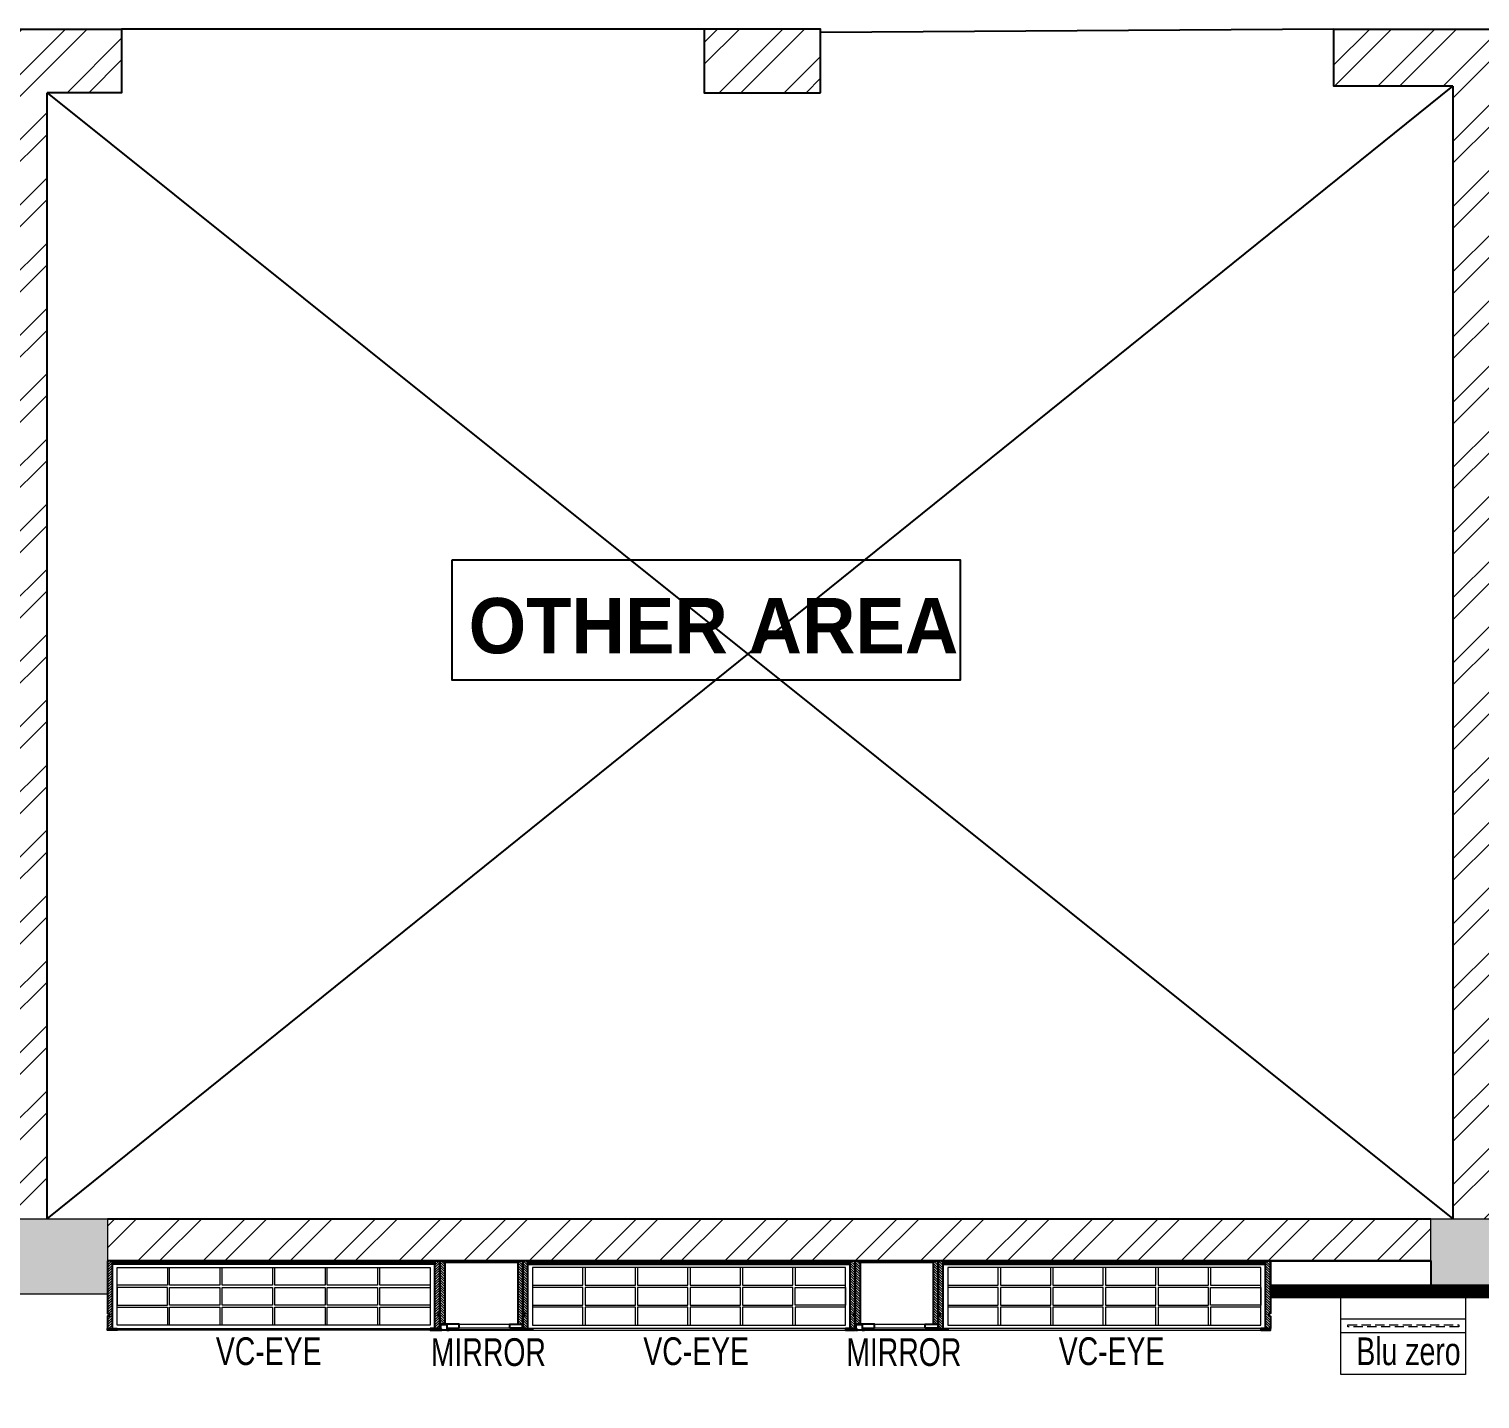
# Model space of a CAD drawing. Header units: feet. Extents: x 3773006 to 3789922, y -5461218 to -5452318.
# Drawn here: x 3778710 to 3783949, y -5457265 to -5452318 of the extents above; entities that cross this region are included whole.
import ezdxf

# ---------------------------------------------------------------- set-up
doc = ezdxf.new("R2010")
doc.units = ezdxf.units.FT
doc.header["$LTSCALE"] = 33
doc.header["$MEASUREMENT"] = 0
doc.linetypes.add('ACAD_ISO03W100', pattern=[30, 12, -18])
doc.linetypes.add('D10_DASHED', pattern=[0.75, 0.5, -0.25])
doc.layers.add('A-WALL', color=1, linetype='Continuous')
for name, color, linetype, lineweight in [('A-WALL HATCH', 251, 'Continuous', 0), ('Column', 243, 'Continuous', 9), ('column hatch', 5, 'Continuous', 0), ('LENS-FURNITURE', 13, 'Continuous', 9), ('LENS-PARTITION', 21, 'Continuous', 25), ('LENS_DIMENSION', 193, 'Continuous', 0), ('LENS_TEXT', 31, 'Continuous', 5), ('LK-FF&E FLOOR', 1, 'Continuous', 9), ('LK-FF&E WALL', 1, 'Continuous', 9), ('LK-MIRROR', 133, 'Continuous', 13), ('LN-ELEVATION-1', 81, 'Continuous', 25), ('LN-ELEVATION-2', 103, 'Continuous', 20), ('LN-ELEVATION-3', 125, 'Continuous', 18), ('LN-ELEVATION-4', 145, 'Continuous', 13), ('LN-HATCH', 251, 'Continuous', 0), ('PLANO-TXT', 252, 'Continuous', 5)]:
    doc.layers.add(name, color=color, linetype=linetype, lineweight=lineweight)
doc.styles.add('LK TXT', font='GILC____.TTF', dxfattribs={"height": 100})
doc.styles.get("Standard").update_dxf_attribs({"font": 'GILC____.TTF'})
pattern_1 = [(45, (7858054.083674966, 3504049.203216764), (-4.490128060534575, 4.490128060534575), [])]
pattern_2 = [(45, (-3388281.860058484, 5461093.714166863), (-117.7332790675601, 117.7332790675601), []), (45, (-3388203.371205904, 5461093.714166863), (-117.7332790675601, 117.7332790675601), [])]

# ---------------------------------------------------------------- blocks, each defined once
blk = doc.blocks.new('VC HD 1200')
at = {"layer": 'LN-HATCH', "ltscale": 0.5}
h = blk.add_hatch(dxfattribs=at)
h.set_pattern_fill('ANSI31', color=256, scale=2)
h.set_pattern_definition([(45, (3760859.752907088, 1795248.935917533), (-4.490128060534575, 4.490128060534575), [])])
h.paths.add_polyline_path([(-1200, 250), (-1200, 60), (-1194, 60), (-1194, 50), (-1200, 50), (-1200, 6), (-1182, 6), (-1182, 250)])
h = blk.add_hatch(dxfattribs=at)
h.set_pattern_fill('ANSI31', color=256, scale=2)
h.set_pattern_definition(pattern_1)
h.paths.add_polyline_path([(0, 250), (0, 60), (-6, 60), (-6, 50), (0, 50), (0, 6), (-18, 6), (-18, 250)])
h = blk.add_hatch(dxfattribs=at)
h.set_pattern_fill('ANSI31', color=256, scale=2)
h.set_pattern_definition([(45, (7858047.083674965, 3504049.203216764), (-4.490128060534575, 4.490128060534575), [])])
h.paths.add_polyline_path([(-1165, 6), (-1165, 0), (-1200, 0), (-1200, 6)])
h = blk.add_hatch(dxfattribs=at)
h.set_pattern_fill('ANSI31', color=256, scale=2)
h.set_pattern_definition(pattern_1)
h.paths.add_polyline_path([(-28, 6), (-28, 0), (0, 0), (0, 6)])
at = {"layer": 'LN-ELEVATION-1', "ltscale": 0.5}
for points in [[(-1200, 250), (-1200, 60), (-1194, 60), (-1194, 50), (-1200, 50), (-1200, 6), (-1182, 6), (-1182, 250)], [(-18, 238), (-1182, 238), (-1182, 244), (-18, 244)], [(0, 250), (0, 60), (-6, 60), (-6, 50), (0, 50), (0, 6), (-18, 6), (-18, 250)], [(-1165, 6), (-1165, 0), (-1200, 0), (-1200, 6)], [(-35, 6), (-35, 0), (0, 0), (0, 6)]]:
    blk.add_lwpolyline(points, close=True, dxfattribs=at)
at = {"layer": 'LN-ELEVATION-3', "ltscale": 0.5}
for p, q in [((-1182, 250), (-18, 250)), ((-1165, 6), (-35, 6)), ((-35, 0), (-1165, 0))]:
    blk.add_line(p, q, dxfattribs=at)
for points in [[(-1165.000000000465, 226), (-35, 226), (-35, 18), (-1165.000000000465, 18)], [(-1165.000000000465, 226), (-983.3333333334886, 226), (-983.3333333334886, 162), (-1165.000000000465, 162)], [(-975.3333333334886, 226), (-793.6666666665112, 226), (-793.6666666665112, 162), (-975.3333333334886, 162)], [(-785.6666666665112, 226), (-603.9999999995342, 226), (-603.9999999995342, 162), (-785.6666666665112, 162)], [(-595.9999999995342, 226), (-414.3333333325572, 226), (-414.3333333325572, 162), (-595.9999999995342, 162)], [(-406.3333333325572, 226), (-224.6666666655801, 226), (-224.6666666655801, 162), (-406.3333333325572, 162)], [(-216.6666666655801, 226), (-34.99999999860302, 226), (-34.99999999860302, 162), (-216.6666666655801, 162)], [(-1165.000000000465, 90), (-983.3333333334886, 90), (-983.3333333334886, 154), (-1165.000000000465, 154)], [(-975.3333333334886, 154), (-793.6666666665112, 154), (-793.6666666665112, 90), (-975.3333333334886, 90)], [(-785.6666666665112, 154), (-603.9999999995342, 154), (-603.9999999995342, 90), (-785.6666666665112, 90)], [(-595.9999999995342, 154), (-414.3333333325572, 154), (-414.3333333325572, 90), (-595.9999999995342, 90)], [(-406.3333333325572, 154), (-224.6666666655801, 154), (-224.6666666655801, 90), (-406.3333333325572, 90)], [(-216.6666666655801, 154), (-34.99999999860302, 154), (-34.99999999860302, 90), (-216.6666666655801, 90)], [(-1165.000000000465, 82), (-983.3333333334886, 82), (-983.3333333334886, 18), (-1165.000000000465, 18)], [(-975.3333333334886, 82), (-793.6666666665112, 82), (-793.6666666665112, 18), (-975.3333333334886, 18)], [(-785.6666666665112, 82), (-603.9999999995342, 82), (-603.9999999995342, 18), (-785.6666666665112, 18)], [(-595.9999999995342, 82), (-414.3333333325572, 82), (-414.3333333325572, 18), (-595.9999999995342, 18)], [(-406.3333333325572, 82), (-224.6666666655801, 82), (-224.6666666655801, 18), (-406.3333333325572, 18)], [(-216.6666666655801, 82), (-34.99999999860302, 82), (-34.99999999860302, 18), (-216.6666666655801, 18)]]:
    blk.add_lwpolyline(points, close=True, dxfattribs=at)
blk = doc.blocks.new('MIRROR')
at = {"layer": 'LN-HATCH', "ltscale": 0.5}
h = blk.add_hatch(dxfattribs=at)
h.set_pattern_fill('ANSI31', color=256, scale=2)
h.set_pattern_definition([(45, (4060433.741624544, 1708720.786904081), (-4.490128060534575, 4.490128060534575), [])])
h.paths.add_polyline_path([(212.944788963403, 101.3407590774622), (230.944788963403, 101.3407590774622), (230.944788963403, -127.6592409225377), (212.944788963403, -127.6592409225377)])
h.paths.add_polyline_path([(230.944788963403, 95.34075907746227), (494.9447889634027, 95.34075907746227), (494.9447889634027, 101.3407590774622), (230.944788963403, 101.3407590774622)])
h.paths.add_polyline_path([(512.9447889634027, 101.3407590774622), (494.9447889634027, 101.3407590774622), (494.9447889634027, -127.6592409225377), (512.9447889634027, -127.6592409225377)])
at = {"layer": 'Defpoints'}
blk.add_lwpolyline([(512.9447889634027, 101.3407590774622), (212.944788963403, 101.3407590774622), (212.944788963403, -148.6592409225377), (512.9447889634027, -148.6592409225377)], close=True, dxfattribs=at)
at = {"layer": 'LN-ELEVATION-1'}
for points in [[(212.944788963403, 101.3407590774622), (230.944788963403, 101.3407590774622), (230.944788963403, -127.6592409225377), (212.944788963403, -127.6592409225377)], [(230.944788963403, 95.34075907746227), (494.9447889634027, 95.34075907746227), (494.9447889634027, 101.3407590774622), (230.944788963403, 101.3407590774622)], [(512.9447889634027, 101.3407590774622), (494.9447889634027, 101.3407590774622), (494.9447889634027, -127.6592409225377), (512.9447889634027, -127.6592409225377)], [(259.944788963403, -141.6592409225377), (259.944788963403, -127.6592409225377), (214.944788963403, -127.6592409225377), (214.944788963403, -148.6592409225377), (223.944788963403, -148.6592409225377), (223.944788963403, -147.1592409225377), (216.444788963403, -147.1592409225377), (216.444788963403, -141.6592409225377)], [(442.944788963403, -141.6592409225377), (442.944788963403, -127.6592409225377), (487.9447889634028, -127.6592409225377), (487.9447889634028, -148.6592409225377), (478.9447889634026, -148.6592409225377), (478.9447889634026, -147.1592409225377), (486.4447889634027, -147.1592409225377), (486.4447889634027, -141.6592409225377)], [(504.944788963403, -148.6592409225377), (504.944788963403, -147.1592409225377), (509.444788963403, -147.1592409225377), (509.444788963403, -129.1592409225377), (487.9447889634028, -129.1592409225377), (487.9447889634028, -127.6592409225377), (510.9447889634028, -127.6592409225377), (510.9447889634028, -148.6592409225377)]]:
    blk.add_lwpolyline(points, close=True, dxfattribs=at)
at = {"layer": 'LN-ELEVATION-2', "color": 4, "lineweight": 0}
blk.add_lwpolyline([(216.444788963403, -141.6592409225377), (486.4447889634027, -141.6592409225377), (486.4447889634027, -147.1592409225377), (216.444788963403, -147.1592409225377)], close=True, dxfattribs=at)
at = {"layer": 'LN-ELEVATION-2'}
blk.add_lwpolyline([(259.944788963403, -141.6592409225377), (442.944788963403, -141.6592409225377), (442.944788963403, -127.6592409225377), (259.944788963403, -127.6592409225377)], close=True, dxfattribs=at)
at = {"layer": 'LN-ELEVATION-4', "ltscale": 0.5}
blk.add_line((478.9447889634026, -148.6592409225377), (223.944788963403, -148.6592409225377), dxfattribs=at)
blk = doc.blocks.new('A$C833c02ab')
at = {"layer": 'A-WALL HATCH'}
h = blk.add_hatch(dxfattribs=at)
h.set_pattern_fill('ANSI32', color=256, scale=444)
h.set_pattern_definition(pattern_2)
h.paths.add_polyline_path([(-659, 8694), (0, 8694), (0, 8900), (-659, 8900)])
h.paths.add_polyline_path([(-6501, 8694), (-5327, 8694), (-5327, 8900), (-6500.999999999534, 8900)])
h.paths.add_polyline_path([(-11727, 8670), (-10878, 8670), (-10877.99999999953, 8900), (-11727, 8900)])
h.paths.add_polyline_path([(-16886, 8670), (-16357, 8670), (-16357.00000000046, 8900), (-16886.00000000046, 8900)])
h = blk.add_hatch(dxfattribs=at)
h.set_pattern_fill('ANSI32', color=256, scale=444)
h.set_pattern_definition(pattern_2)
h.paths.add_polyline_path([(-3366, 8694), (-2616, 8694), (-2616.000000000466, 8900), (-3366.000000000466, 8900)])
h.paths.add_polyline_path([(-8774, 8669.999999994414), (-8354, 8669.999999994414), (-8354, 8900), (-8773.999999999534, 8900)])
h.paths.add_polyline_path([(-14253, 8670), (-13833, 8670), (-13833, 8900), (-14252.99999999953, 8900)])
h = blk.add_hatch(dxfattribs=at)
h.set_pattern_fill('ANSI32', color=256, scale=444)
h.set_pattern_definition(pattern_2)
h.paths.add_polyline_path([(-16885.58805244509, 4043), (-16626, 4043), (-16626, 5083), (-16885.58805244509, 5083)], flags=17)
h.paths.add_polyline_path([(-10929, 4452), (-6150, 4452), (-6150, 4604), (-10929, 4604)], flags=17)
h.paths.add_polyline_path([(-11297, 4604), (-11147, 4604), (-11147, 8670), (-11297, 8670)], flags=17)
h.paths.add_polyline_path([(-6071, 4604), (-5921, 4604), (-5921, 8694), (-6071, 8694)], flags=17)
h.paths.add_polyline_path([(-16886, 8179), (-16626, 8179), (-16626, 8670), (-16886, 8670)], flags=17)
h.paths.add_polyline_path([(-16886, 0), (-16626, 0), (0, 0), (0, 8694), (-250, 8694), (-250, 8564), (-110, 8564), (-110, 4796), (-230, 4796), (-230, 219), (-16626, 219), (-16626, 620), (-16886, 620)])
at = {"layer": 'column hatch'}
h = blk.add_hatch(color=251, dxfattribs=at)
h.dxf.hatch_style = 1
h.paths.add_polyline_path([(-6150, 4342), (-5675, 4342), (-5675, 4604), (-6150, 4604)])
h.paths.add_polyline_path([(-11407, 4332), (-10929, 4332), (-10929, 4604), (-11407, 4604)])
at = {"layer": 'A-WALL'}
for p, q in [((-8773.999999999534, 8900), (-10878, 8900)), ((-6500.999999999534, 8900), (-8354, 8888)), ((-11147, 4604), (-6071, 8694)), ((-11147, 4604), (-11147, 8670)), ((-11147, 8670), (-6071, 4604)), ((-6071, 8694), (-6071, 4604)), ((-10929, 4604), (-6150, 4604)), ((-6150, 4452), (-10929, 4452))]:
    blk.add_line(p, q, dxfattribs=at)
for points in [[(-11297, 8670), (-11727, 8670), (-11727, 8900), (-10877.99999999953, 8900), (-10878, 8670), (-11147, 8670)], [(-6071, 8694), (-6501, 8694), (-6500.999999999534, 8900), (-5327, 8900), (-5327, 8694)]]:
    blk.add_lwpolyline(points, dxfattribs=at)
for points in [[(-8354, 8669.999999994414), (-8354, 8900), (-8773.999999999534, 8900), (-8774, 8669.999999994414)], [(-9684.282190577129, 6983.29479598999), (-7850.402921216562, 6983.29479598999), (-7850.402921216562, 6548.27009485662), (-9684.282190577129, 6548.27009485662)]]:
    blk.add_lwpolyline(points, close=True, dxfattribs=at)
at = {"layer": 'Column'}
for points in [[(-10929, 4332), (-11407, 4332), (-11407, 4604), (-10929, 4604)], [(-5675, 4604), (-5675, 4342), (-6150, 4342), (-6150, 4604)]]:
    blk.add_lwpolyline(points, close=True, dxfattribs=at)
at = {"layer": 'A-WALL', "insert": (-11396.00673844618, 6845.51426009275), "char_height": 200, "attachment_point": 1}
blk.add_mtext_dynamic_manual_height_columns('{\\fCentury Gothic|b1|i0|c0|p34;\\W7.9462;   \\W1;OTHER AREA}', width=5337.60015813075, gutter_width=1, heights=[0], dxfattribs=at)
blk = doc.blocks.new('BLUE ZERO')
at = {"layer": 'LENS-FURNITURE', "ltscale": 0.5}
for points in [[(86206.6987006863, 120883.4167564928), (86206.6987006863, 120433.4167564928), (85906.69870068633, 120433.4167564928), (85906.69870068633, 120883.4167564928)], [(86106.6987006863, 120883.4167564928), (86106.6987006863, 120433.4167564928), (86056.69870068633, 120433.4167564928), (86056.69870068633, 120883.4167564928)]]:
    blk.add_lwpolyline(points, close=True, dxfattribs=at)
at = {"layer": 'LENS-FURNITURE', "linetype": 'D10_DASHED', "ltscale": 2}
blk.add_lwpolyline([(86085.69870068633, 120858.4167564928), (86085.69870068633, 120458.4167564928), (86077.6987006863, 120458.4167564928), (86077.6987006863, 120858.4167564928)], close=True, dxfattribs=at)

msp = doc.modelspace()

# ---------------------------------------------------------------- linework, layer by layer
at = {"layer": 'LENS-PARTITION'}
msp.add_lwpolyline([(3783192.972313289, -5456766.024125163), (3783771.972313289, -5456766.024125163), (3783771.972313289, -5456876.024125164), (3783192.972313289, -5456876.024125164)], close=True, dxfattribs=at)
at = {"layer": 'LK-MIRROR', "linetype": 'ACAD_ISO03W100', "ltscale": 0.05, "const_width": 50}
msp.add_lwpolyline([(3785391.972313289, -5456876.024125164), (3783192.972313289, -5456876.024125164)], dxfattribs=at)

# ---------------------------------------------------------------- block references
at = {"layer": 'LENS_DIMENSION'}
msp.add_blockref('A$C833c02ab', (3789921.972313289, -5461218.024125163), dxfattribs=at)
at = {"layer": 'LK-FF&E FLOOR', "rotation": 90}
msp.add_blockref('BLUE ZERO', (3904330.636435865, -5543082.722825849), dxfattribs=at)
at = {"layer": 'LK-FF&E WALL'}
msp.add_blockref('VC HD 1200', (3780192.972313289, -5457016.024125164), dxfattribs=at)
at = {"layer": 'LK-FF&E WALL', "xscale": -1}
for name, p in [('MIRROR', (3780705.917102253, -5456867.36488424)), ('VC HD 1200', (3780492.972313289, -5457016.024125164)), ('MIRROR', (3782205.917102252, -5456867.36488424)), ('VC HD 1200', (3781992.972313289, -5457016.024125164))]:
    msp.add_blockref(name, p, dxfattribs=at)

# ---------------------------------------------------------------- texts
at = {"layer": 'LENS_TEXT', "linetype": 'Continuous', "ltscale": 3, "char_height": 100, "width": 324.4738372093023, "attachment_point": 5, "style": 'LK TXT'}
for insert in [(3780368.528331012, -5457096.387158712, -23744.04052932372), (3781868.528331012, -5457096.387158712, -23744.04052932372)]:
    msp.add_mtext('{\\C7;MIRROR}', dxfattribs=dict(at, insert=insert))
at = {"layer": 'PLANO-TXT', "linetype": 'Continuous', "ltscale": 3, "char_height": 100, "attachment_point": 5, "style": 'LK TXT'}
for s, insert, width in [('VC-EYE', (3779575.319801193, -5457093.092904789, -23744.04052932372), 149.546511627907), ('VC-EYE', (3781118.856909595, -5457093.092904789, -23744.04052932372), 149.546511627907), ('VC-EYE', (3782618.856909595, -5457093.092904789, -23744.04052932372), 149.546511627907), ('\\pt800;Blu zero', (3783690.944655163, -5457093.535371578), 510.5515318634858)]:
    msp.add_mtext(s, dxfattribs=dict(at, insert=insert, width=width))

doc.saveas('drawing.dxf')
